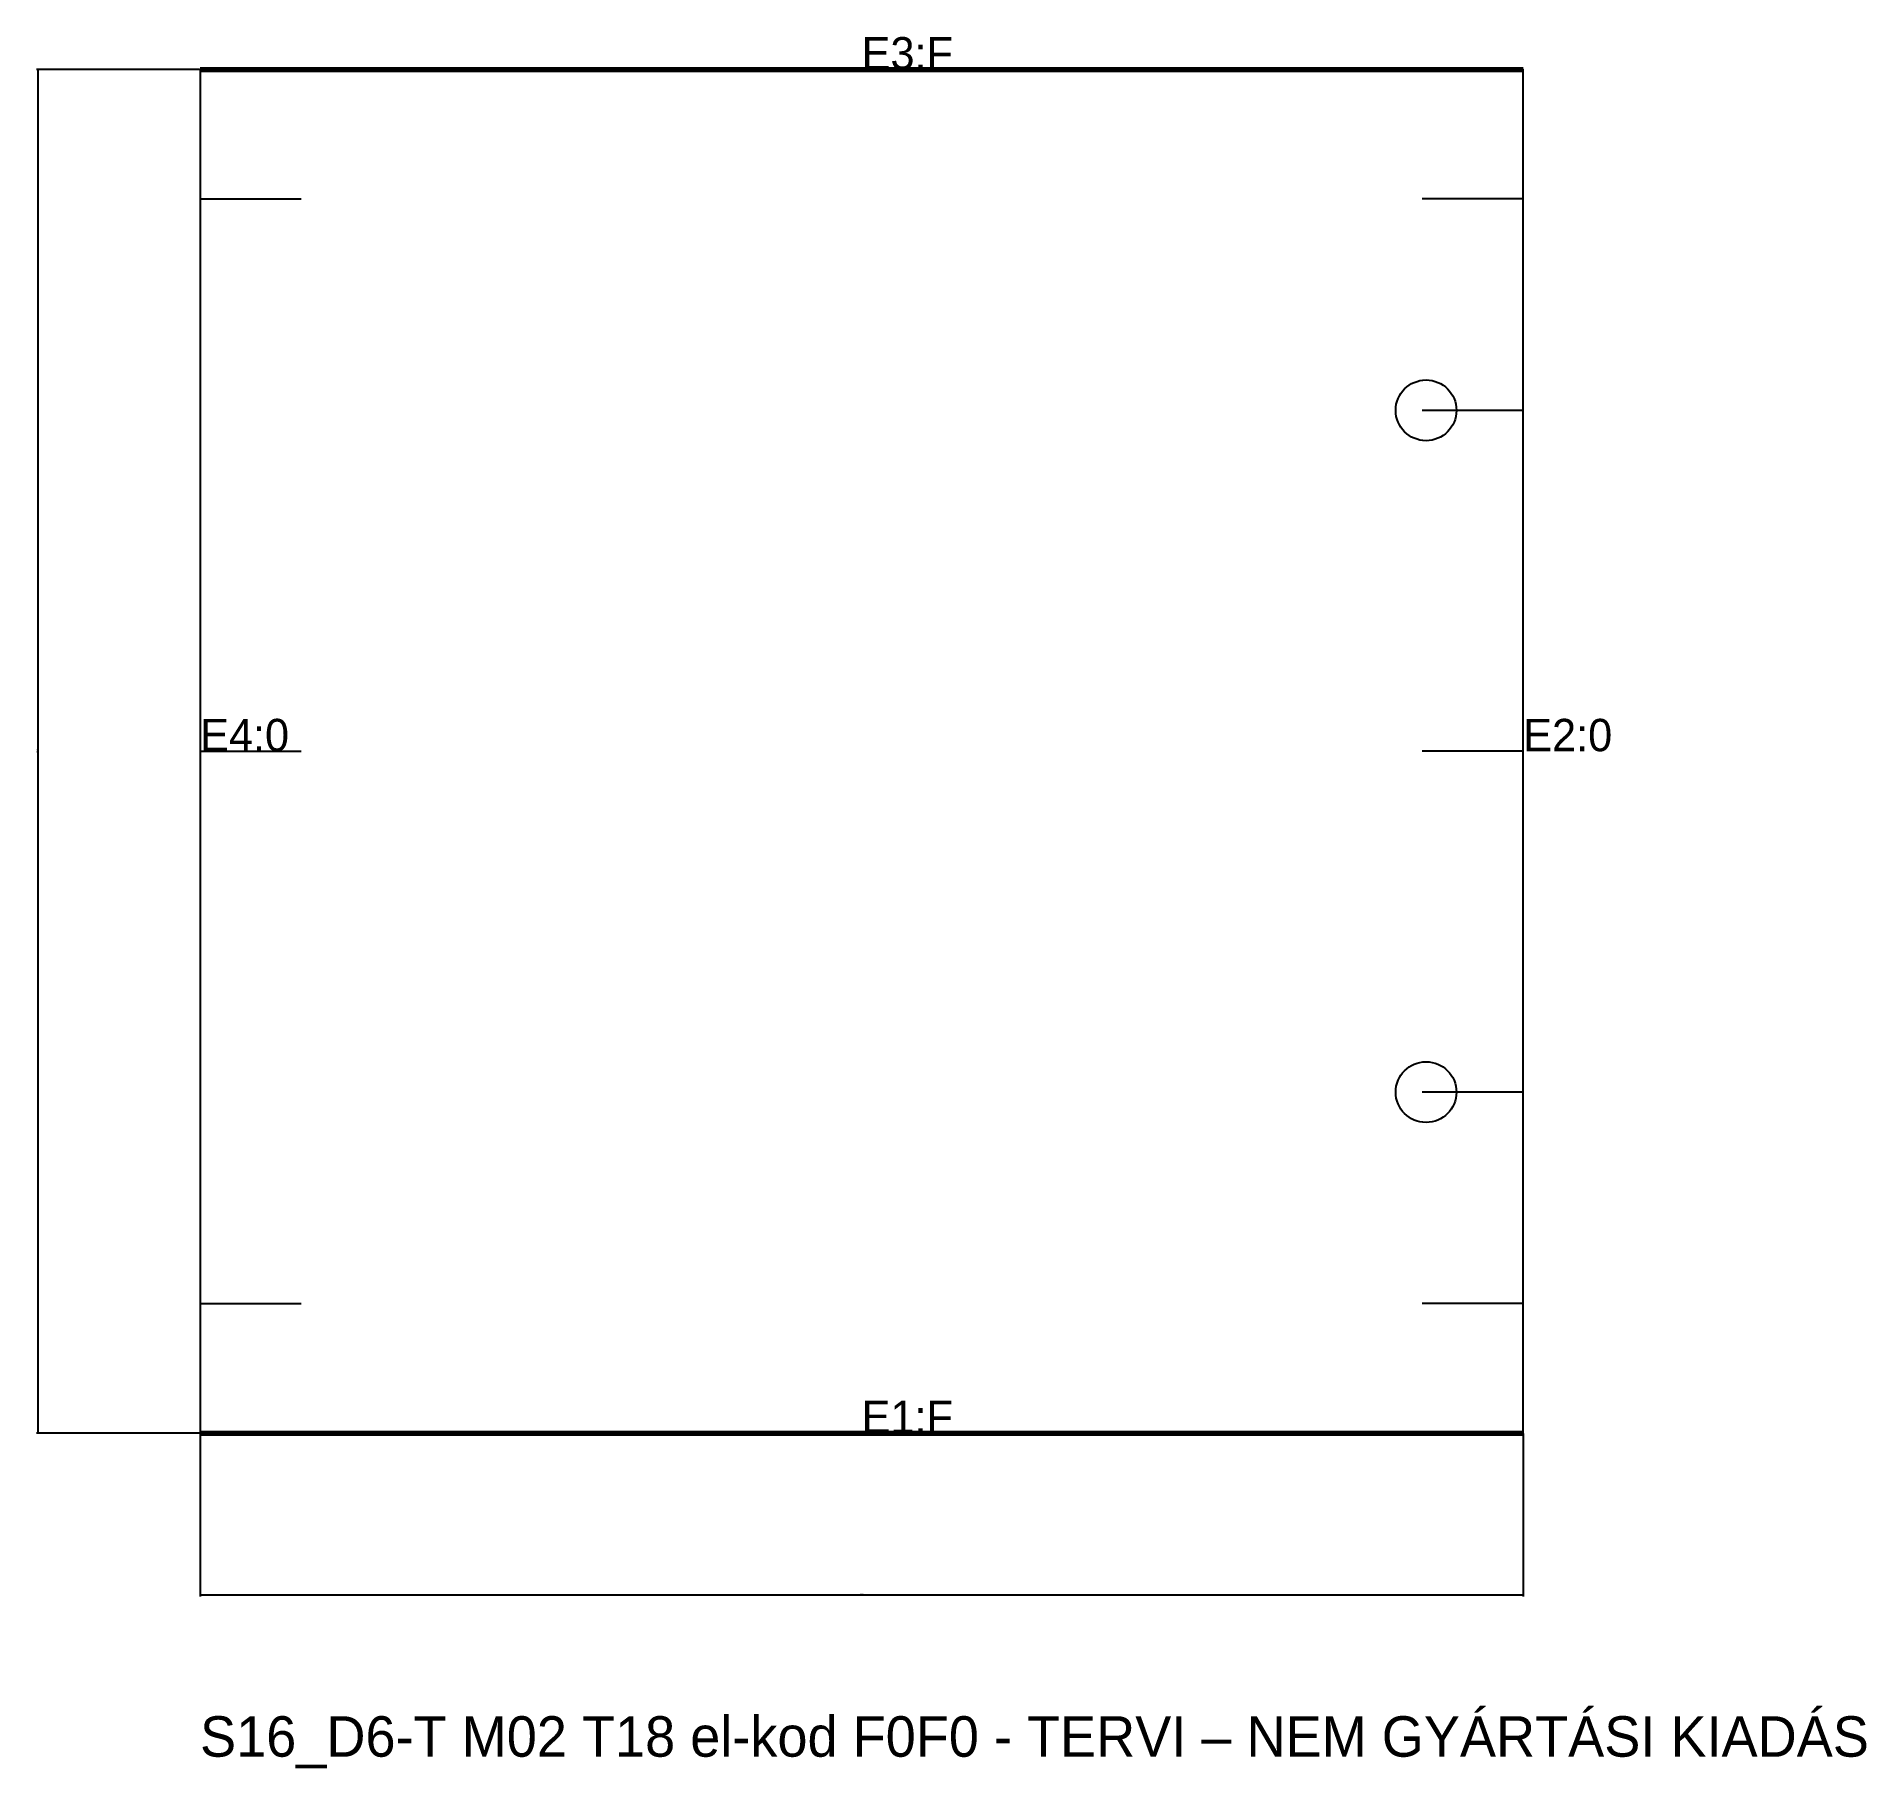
# Model space of a CAD drawing. Header units: millimetres. Extents: x -40 to 412, y -83 to 345.
import ezdxf

# ---------------------------------------------------------------- set-up
doc = ezdxf.new("R2010")
doc.units = ezdxf.units.MM
for name, color, linetype in [('ELZARAS', 1, 'Continuous'), ('FURAT_B', 4, 'Continuous'), ('FURAT_EL', 3, 'Continuous'), ('KONTUR', 7, 'Continuous'), ('MERET', 8, 'Continuous'), ('SZOVEG', 7, 'Continuous')]:
    doc.layers.add(name, color=color, linetype=linetype)
doc.styles.add('OpenSansCondensed-Light', font='OpenSansCondensed-Light.ttf')
doc.dimstyles.new('EZDXF', dxfattribs={"dimtxt": 0.25, "dimasz": 0.175, "dimexe": 0.375, "dimexo": 0.125, "dimgap": 0.1, "dimtad": 1, "dimlfac": 100, "dimzin": 12, "dimdsep": 46, "dimtxsty": 'OpenSansCondensed-Light', "dimblk": 'ARCHTICK', "dimcen": 2.5, "dimazin": 3, "dimtfac": 0.5, "dimtmove": 2, "dimatfit": 3})

# ---------------------------------------------------------------- blocks, each defined once
blk = doc.blocks.new('_ARCHTICK')
at = {"color": 0, "linetype": 'BYBLOCK', "const_width": 0.15}
blk.add_lwpolyline([(-0.5, -0.5), (0.5, 0.5)], dxfattribs=at)

msp = doc.modelspace()

# ---------------------------------------------------------------- linework, layer by layer
at = {"layer": 'ELZARAS', "lineweight": 70}
for p, q in [((0, 337), (327, 337)), ((0, 0), (327, 0))]:
    msp.add_line(p, q, dxfattribs=at)
at = {"layer": 'FURAT_B'}
for centre in [(303, 252.75), (303, 84.25)]:
    msp.add_circle(centre, 7.5, dxfattribs=at)
at = {"layer": 'FURAT_EL'}
for p, q in [((0, 305), (25, 305)), ((327, 305), (302, 305)), ((327, 252.75), (302, 252.75)), ((0, 168.5), (25, 168.5)), ((327, 168.5), (302, 168.5)), ((327, 84.25), (302, 84.25)), ((0, 32), (25, 32)), ((327, 32), (302, 32))]:
    msp.add_line(p, q, dxfattribs=at)
at = {"layer": 'KONTUR'}
msp.add_lwpolyline([(0, 0), (327, 0), (327, 337), (0, 337)], close=True, dxfattribs=at)

# ---------------------------------------------------------------- texts
at = {"layer": 'SZOVEG'}
for s, height, p in [('E3:F', 8, (163.5, 337)), ('E4:0', 8, (0, 168.5)), ('E2:0', 8, (327, 168.5)), ('E1:F', 8, (163.5, 0)), ('S16_D6-T M02 T18 el-kod F0F0 - TERVI – NEM GYÁRTÁSI KIADÁS', 10, (0, -80))]:
    msp.add_text(s, height=height, dxfattribs=at).set_placement(p)

# ---------------------------------------------------------------- dimensions: what is measured, and where the dimension line sits
at = {"layer": 'MERET'}
msp.add_linear_dim(base=(-40, 0), p1=(0, 0), p2=(0, 337), angle=90, dimstyle='EZDXF', dxfattribs=at).render()
msp.add_linear_dim(base=(0, -40), p1=(0, 0), p2=(327, 0), dimstyle='EZDXF', dxfattribs=at).render()

doc.saveas('drawing.dxf')
